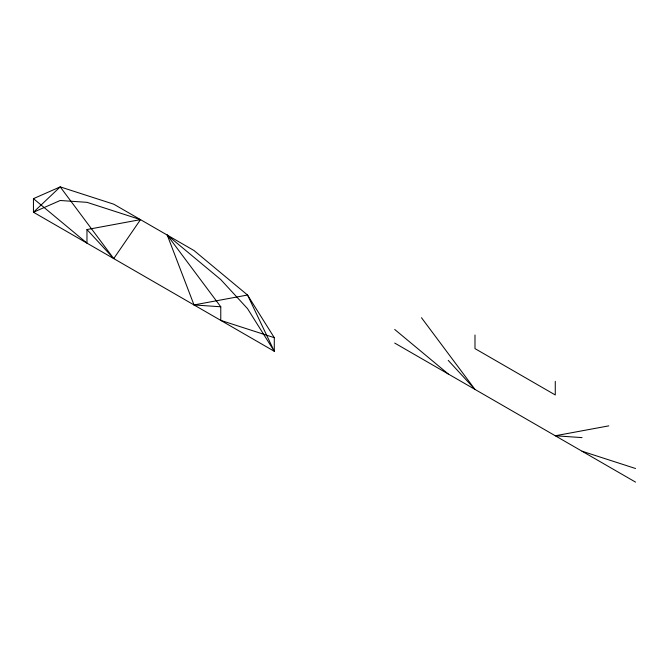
<?xml version="1.0" encoding="UTF-8"?>
<svg xmlns="http://www.w3.org/2000/svg" width="669" height="669" viewBox="0 0 669 669"><rect width="100%" height="100%" fill="white"/><g stroke="black" fill="none" stroke-linecap="round" stroke-linejoin="round"><path stroke-width="1" d="M113.73 258.594L140.49 219.633L86.97 202.331L60.21 200.491L33.45 212.24L33.45 198.643L60.21 186.885L113.73 204.179L194.01 250.532L247.53 295.029L274.29 337.686L274.29 351.292L33.45 212.24L60.21 186.885L113.73 258.594L86.97 229.542L140.49 219.633M194.01 304.939L247.53 295.029L274.29 351.292L247.53 308.635L220.77 279.583L167.25 235.078L194.01 304.939L220.77 306.787L220.77 320.392L274.29 337.686M608.79 425.86L555.27 435.77L582.03 437.61M582.03 451.215L635.55 468.509M394.71 343.072L635.55 482.115M394.71 329.466L448.23 373.971M33.45 198.643L86.97 243.14L86.97 229.542M448.23 360.365L474.99 389.417L421.47 317.708M167.25 235.078L220.77 306.787M555.27 381.355L555.27 394.961L474.99 348.608L474.99 335.01"/></g></svg>
